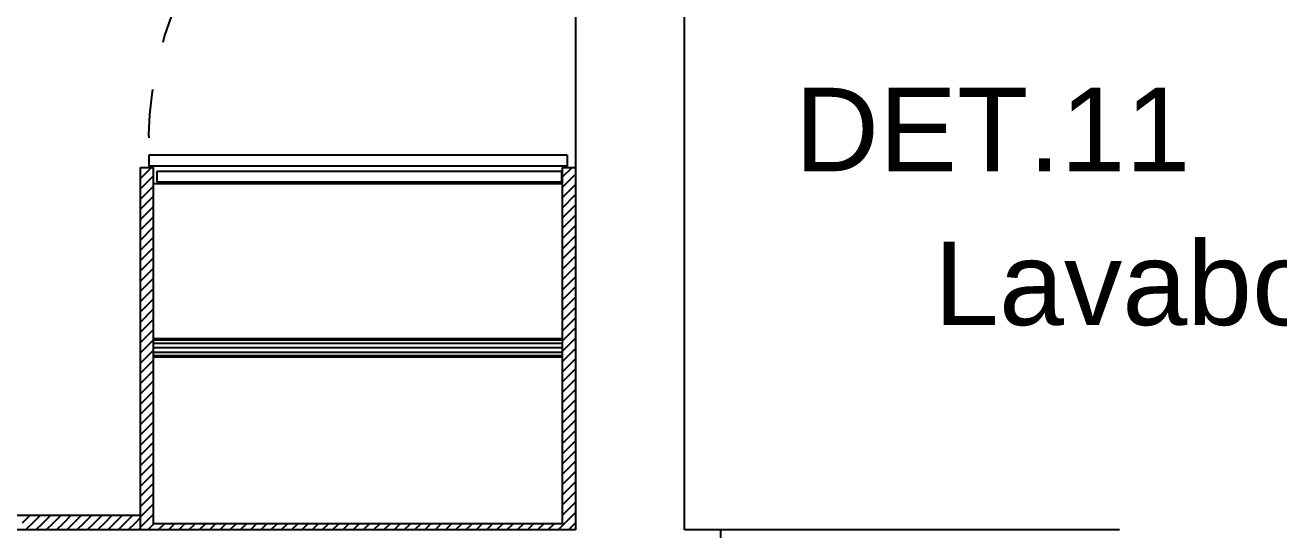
# Model space of a CAD drawing. Header units: millimetres. Extents: x 1573 to 2177, y 1587 to 1932.
# Drawn here: x 1902.744 to 1905.338, y 1914.775 to 1915.82 of the extents above; entities that cross this region are included whole.
import ezdxf
from ezdxf.enums import TextEntityAlignment as Align

# ---------------------------------------------------------------- set-up
doc = ezdxf.new("R2010")
doc.units = ezdxf.units.MM
doc.header["$LTSCALE"] = 0.03
doc.linetypes.add('HIDDEN2', pattern=[0.1875, 0.125, -0.0625])
doc.layers.add('-HIDRO', color=8, linetype='Continuous')
doc.styles.add('ARIAL', font='arial.ttf')

msp = doc.modelspace()

# ---------------------------------------------------------------- linework, layer by layer
at = {"layer": '-HIDRO'}
for p, q in [((1903.8829, 1916.8753), (1903.8829, 1914.7753)), ((1904.1079, 1914.7753), (1904.1079, 1916.4253)), ((1904.1079, 1914.7753), (1904.1079, 1915.6753)), ((1903.0001, 1915.5508), (1903.0001, 1915.5283)), ((1903.8656, 1915.5508), (1903.0001, 1915.5508)), ((1903.8656, 1915.5508), (1903.8656, 1915.5283)), ((1902.9829, 1914.7753), (1902.9829, 1915.5253)), ((1902.9829, 1915.5253), (1903.0099, 1915.5253)), ((1902.9829, 1915.5237), (1902.9845, 1915.5253)), ((1902.9829, 1915.5025), (1903.0057, 1915.5253)), ((1902.9829, 1915.4812), (1903.0099, 1915.5082)), ((1903.8656, 1915.5283), (1903.0001, 1915.5283)), ((1903.0099, 1914.7888), (1903.0099, 1915.5253)), ((1903.0174, 1915.5178), (1903.8535, 1915.5178)), ((1903.0174, 1915.4953), (1903.0174, 1915.5178)), ((1903.8535, 1915.5178), (1903.8535, 1915.4953)), ((1903.8559, 1914.7888), (1903.8559, 1915.5253)), ((1903.8559, 1915.5253), (1903.8829, 1915.5253)), ((1903.8559, 1915.5058), (1903.8755, 1915.5253)), ((1903.8559, 1915.4845), (1903.8829, 1915.5115)), ((1903.8829, 1915.5253), (1903.8829, 1914.7753)), ((1902.9829, 1915.46), (1903.0099, 1915.487)), ((1903.0099, 1915.4923), (1903.8559, 1915.4923)), ((1903.8535, 1915.4953), (1903.0174, 1915.4953)), ((1903.8559, 1915.4633), (1903.8829, 1915.4903)), ((1902.9829, 1915.4388), (1903.0099, 1915.4658)), ((1903.8559, 1915.4421), (1903.8829, 1915.4691)), ((1902.9829, 1915.4176), (1903.0099, 1915.4446)), ((1903.8559, 1915.4209), (1903.8829, 1915.4479)), ((1902.9829, 1915.3964), (1903.0099, 1915.4234)), ((1903.8559, 1915.3997), (1903.8829, 1915.4267)), ((1903.8559, 1915.3785), (1903.8829, 1915.4054)), ((1902.9829, 1915.3752), (1903.0099, 1915.4022)), ((1902.9829, 1915.354), (1903.0099, 1915.381)), ((1903.8559, 1915.3573), (1903.8829, 1915.3842)), ((1902.9829, 1915.3328), (1903.0099, 1915.3598)), ((1903.8559, 1915.336), (1903.8829, 1915.363)), ((1902.9829, 1915.3115), (1903.0099, 1915.3385)), ((1903.8559, 1915.3148), (1903.8829, 1915.3418)), ((1902.9829, 1915.2903), (1903.0099, 1915.3173)), ((1903.8559, 1915.2936), (1903.8829, 1915.3206)), ((1902.9829, 1915.2691), (1903.0099, 1915.2961)), ((1902.9829, 1915.2479), (1903.0099, 1915.2749)), ((1903.8559, 1915.2724), (1903.8829, 1915.2994)), ((1903.8559, 1915.2512), (1903.8829, 1915.2782)), ((1902.9829, 1915.2267), (1903.0099, 1915.2537)), ((1903.8559, 1915.23), (1903.8829, 1915.257)), ((1902.9829, 1915.2055), (1903.0099, 1915.2325)), ((1903.8559, 1915.2088), (1903.8829, 1915.2357)), ((1902.9829, 1915.1843), (1903.0099, 1915.2113)), ((1903.8559, 1915.1875), (1903.8829, 1915.2145)), ((1902.9829, 1915.1631), (1903.0099, 1915.1901)), ((1903.0098, 1915.1713), (1903.8559, 1915.1713)), ((1903.0099, 1915.1713), (1903.8559, 1915.1713)), ((1903.8559, 1915.1663), (1903.8829, 1915.1933)), ((1903.8559, 1915.1451), (1903.8829, 1915.1721)), ((1902.9829, 1915.1418), (1903.0099, 1915.1688)), ((1902.9829, 1915.1206), (1903.0099, 1915.1476)), ((1903.0098, 1915.1688), (1903.8559, 1915.1688)), ((1903.0099, 1915.1619), (1903.8559, 1915.1619)), ((1903.0099, 1915.1525), (1903.8559, 1915.1525)), ((1903.8559, 1915.1239), (1903.8829, 1915.1509)), ((1902.9829, 1915.0994), (1903.0099, 1915.1264)), ((1903.0099, 1915.1432), (1903.8559, 1915.1432)), ((1903.0099, 1915.1363), (1903.8559, 1915.1363)), ((1903.0099, 1915.1338), (1903.8559, 1915.1338)), ((1903.0099, 1915.1338), (1903.8559, 1915.1338)), ((1903.8559, 1915.1027), (1903.8829, 1915.1297)), ((1902.9829, 1915.0782), (1903.0099, 1915.1052)), ((1903.8559, 1915.0815), (1903.8829, 1915.1085)), ((1902.9829, 1915.057), (1903.0099, 1915.084)), ((1903.8559, 1915.0603), (1903.8829, 1915.0872)), ((1902.9829, 1915.0358), (1903.0099, 1915.0628)), ((1902.9829, 1915.0146), (1903.0099, 1915.0416)), ((1903.8559, 1915.039), (1903.8829, 1915.066)), ((1903.8559, 1915.0178), (1903.8829, 1915.0448)), ((1902.9829, 1914.9933), (1903.0099, 1915.0203)), ((1903.8559, 1914.9966), (1903.8829, 1915.0236)), ((1902.9829, 1914.9721), (1903.0099, 1914.9991)), ((1903.8559, 1914.9754), (1903.8829, 1915.0024)), ((1902.9829, 1914.9509), (1903.0099, 1914.9779)), ((1903.8559, 1914.9542), (1903.8829, 1914.9812)), ((1902.9829, 1914.9297), (1903.0099, 1914.9567)), ((1903.8559, 1914.933), (1903.8829, 1914.96)), ((1903.8559, 1914.9118), (1903.8829, 1914.9388)), ((1902.9829, 1914.9085), (1903.0099, 1914.9355)), ((1902.9829, 1914.8873), (1903.0099, 1914.9143)), ((1903.8559, 1914.8905), (1903.8829, 1914.9175)), ((1902.9829, 1914.8661), (1903.0099, 1914.8931)), ((1903.8559, 1914.8693), (1903.8829, 1914.8963)), ((1902.9829, 1914.8449), (1903.0099, 1914.8719)), ((1903.8559, 1914.8481), (1903.8829, 1914.8751)), ((1902.9829, 1914.8236), (1903.0099, 1914.8506)), ((1903.8559, 1914.8269), (1903.8829, 1914.8539)), ((1902.9829, 1914.8024), (1903.0099, 1914.8294)), ((1902.9829, 1914.7812), (1903.0099, 1914.8082)), ((1903.8559, 1914.8057), (1903.8829, 1914.8327)), ((1903.8559, 1914.7845), (1903.8829, 1914.8115)), ((1902.9829, 1914.8053), (1900.5049, 1914.8053)), ((1902.7391, 1914.7903), (1902.7541, 1914.8053)), ((1902.7453, 1914.7753), (1902.7603, 1914.7903)), ((1902.7603, 1914.7903), (1902.7753, 1914.8053)), ((1902.7665, 1914.7753), (1902.7815, 1914.7903)), ((1902.7815, 1914.7903), (1902.7965, 1914.8053)), ((1902.7878, 1914.7753), (1902.8028, 1914.7903)), ((1902.8028, 1914.7903), (1902.8178, 1914.8053)), ((1902.809, 1914.7753), (1902.824, 1914.7903)), ((1902.824, 1914.7903), (1902.839, 1914.8053)), ((1902.8302, 1914.7753), (1902.8452, 1914.7903)), ((1902.8452, 1914.7903), (1902.8602, 1914.8053)), ((1902.8514, 1914.7753), (1902.8664, 1914.7903)), ((1902.8664, 1914.7903), (1902.8814, 1914.8053)), ((1902.8726, 1914.7753), (1902.8876, 1914.7903)), ((1902.8876, 1914.7903), (1902.9026, 1914.8053)), ((1902.8938, 1914.7753), (1902.9088, 1914.7903)), ((1902.9088, 1914.7903), (1902.9238, 1914.8053)), ((1902.915, 1914.7753), (1902.93, 1914.7903)), ((1902.93, 1914.7903), (1902.945, 1914.8053)), ((1902.9363, 1914.7753), (1902.9513, 1914.7903)), ((1902.9513, 1914.7903), (1902.9663, 1914.8053)), ((1902.9575, 1914.7753), (1902.9725, 1914.7903)), ((1902.9725, 1914.7903), (1902.9829, 1914.8007)), ((1902.9982, 1914.7753), (1903.0099, 1914.787)), ((1903.0099, 1914.7888), (1903.8559, 1914.7888)), ((1903.0099, 1914.787), (1903.0117, 1914.7888)), ((1903.0194, 1914.7753), (1903.0329, 1914.7888)), ((1903.0406, 1914.7753), (1903.0541, 1914.7888)), ((1903.0618, 1914.7753), (1903.0753, 1914.7888)), ((1903.083, 1914.7753), (1903.0965, 1914.7888)), ((1903.1043, 1914.7753), (1903.1178, 1914.7888)), ((1903.1255, 1914.7753), (1903.139, 1914.7888)), ((1903.1467, 1914.7753), (1903.1602, 1914.7888)), ((1903.1679, 1914.7753), (1903.1814, 1914.7888)), ((1903.1891, 1914.7753), (1903.2026, 1914.7888)), ((1903.2103, 1914.7753), (1903.2238, 1914.7888)), ((1903.2315, 1914.7753), (1903.245, 1914.7888)), ((1903.2527, 1914.7753), (1903.2662, 1914.7888)), ((1903.274, 1914.7753), (1903.2875, 1914.7888)), ((1903.2952, 1914.7753), (1903.3087, 1914.7888)), ((1903.3164, 1914.7753), (1903.3299, 1914.7888)), ((1903.3376, 1914.7753), (1903.3511, 1914.7888)), ((1903.3588, 1914.7753), (1903.3723, 1914.7888)), ((1903.38, 1914.7753), (1903.3935, 1914.7888)), ((1903.4012, 1914.7753), (1903.4147, 1914.7888)), ((1903.4224, 1914.7753), (1903.4359, 1914.7888)), ((1903.4437, 1914.7753), (1903.4572, 1914.7888)), ((1903.4649, 1914.7753), (1903.4784, 1914.7888)), ((1903.4861, 1914.7753), (1903.4996, 1914.7888)), ((1903.5073, 1914.7753), (1903.5208, 1914.7888)), ((1903.5285, 1914.7753), (1903.542, 1914.7888)), ((1903.5497, 1914.7753), (1903.5632, 1914.7888)), ((1903.5709, 1914.7753), (1903.5844, 1914.7888)), ((1903.5922, 1914.7753), (1903.6057, 1914.7888)), ((1903.6134, 1914.7753), (1903.6269, 1914.7888)), ((1903.6346, 1914.7753), (1903.6481, 1914.7888)), ((1903.6558, 1914.7753), (1903.6693, 1914.7888)), ((1903.677, 1914.7753), (1903.6905, 1914.7888)), ((1903.6982, 1914.7753), (1903.7117, 1914.7888)), ((1903.7194, 1914.7753), (1903.7329, 1914.7888)), ((1903.7406, 1914.7753), (1903.7541, 1914.7888)), ((1903.7619, 1914.7753), (1903.7754, 1914.7888)), ((1903.7831, 1914.7753), (1903.7966, 1914.7888)), ((1903.8043, 1914.7753), (1903.8178, 1914.7888)), ((1903.8255, 1914.7753), (1903.839, 1914.7888)), ((1903.8467, 1914.7753), (1903.8559, 1914.7845)), ((1903.8679, 1914.7753), (1903.8829, 1914.7903)), ((1903.8829, 1914.7753), (1900.3204, 1914.7753)), ((1902.9787, 1914.7753), (1902.9829, 1914.7795)), ((1905.0079, 1914.7753), (1904.1079, 1914.7753)), ((1904.1829, 1914.7753), (1904.1079, 1914.7753)), ((1904.1829, 1914.5503), (1904.1829, 1914.7753))]:
    msp.add_line(p, q, dxfattribs=at)
at = {"layer": '-HIDRO', "linetype": 'HIDDEN2', "ltscale": 0.5}
msp.add_arc((1903.7416, 1915.5793), 0.742, 79.0227, 182.2037, dxfattribs=at)

# ---------------------------------------------------------------- texts
at = {"style": 'ARIAL'}
msp.add_text('Lavabo Copa', height=0.1728, dxfattribs=at).set_placement((1905.3424, 1915.2856), align=Align.MIDDLE_CENTER)
at = {"insert": (1904.3362, 1915.6904), "char_height": 0.1728, "width": 3.656955, "attachment_point": 1, "style": 'ARIAL'}
msp.add_mtext('DET.11', dxfattribs=at)

doc.saveas('drawing.dxf')
